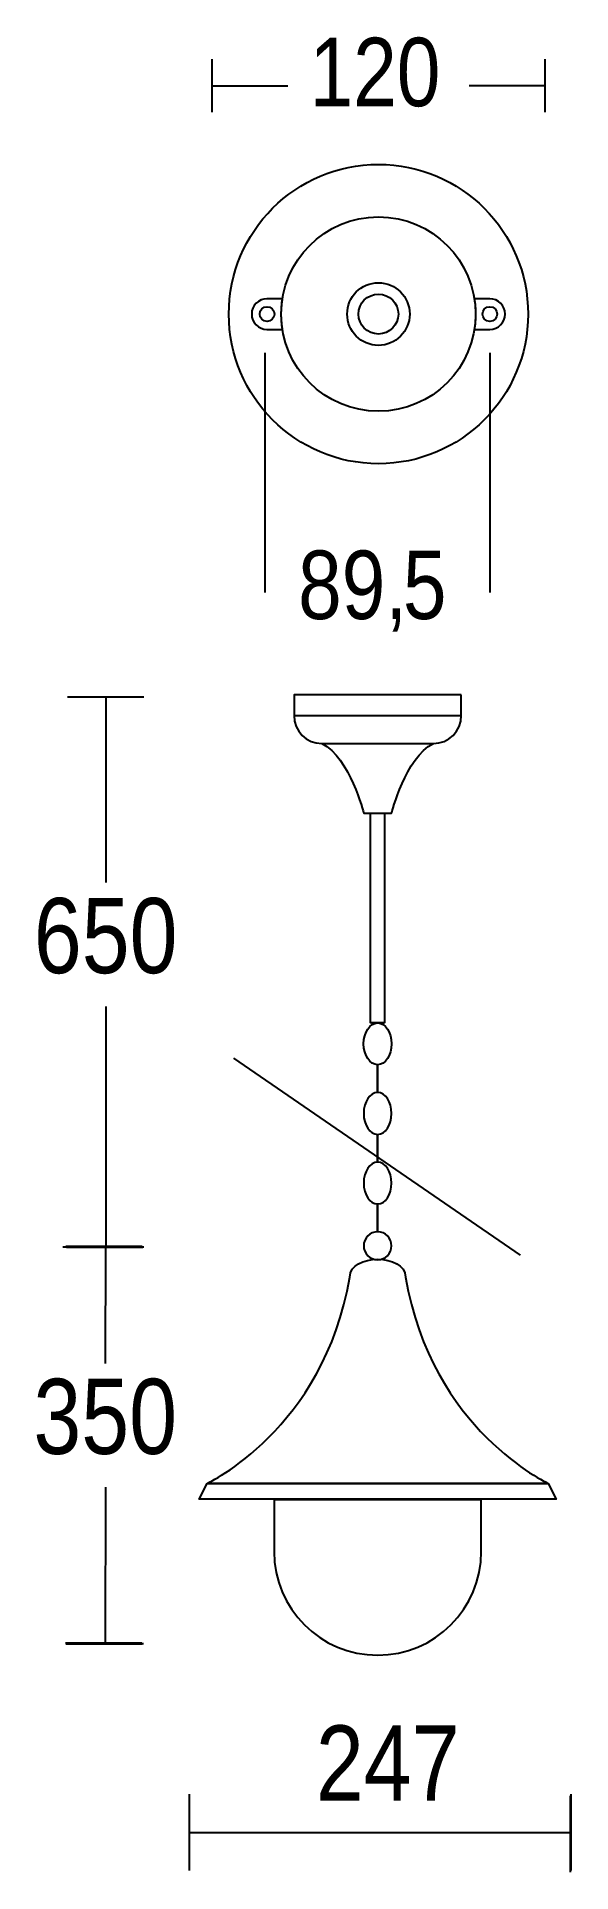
# Model space of a CAD drawing. Extents: x 1 to 70, y 0 to 240.
import ezdxf

# ---------------------------------------------------------------- set-up
doc = ezdxf.new("R2010")
doc.units = 0
doc.layers.add('LIVELLO_1', color=160, linetype='Continuous')
doc.styles.add('STD', font='txt')

# ---------------------------------------------------------------- blocks, each defined once
blk = doc.blocks.new('AI9-BLK1')
at = {"layer": 'LIVELLO_1', "color": 7}
for p, q in [((-11.92, 109.55), (-11.92, 116.48)), ((31.58, 116.48), (31.58, 109.55)), ((-11.92, 113.01), (-2.04, 113.01)), ((31.58, 113.01), (21.7, 113.01)), ((-4.99, 46.74), (-4.99, 78.06)), ((24.38, 78.06), (24.38, 46.74)), ((-30.83, 33.08), (-20.84, 33.08)), ((-25.83, 33.08), (-25.84, 8.79)), ((-1.21, 30.62), (20.66, 30.62)), ((-25.83, -7.4), (-25.84, -38.89)), ((-9.11, -14.17), (28.37, -39.96)), ((-31.44, -38.85), (-21.46, -38.85)), ((-31.04, -38.77), (-21.06, -38.77)), ((-30.98, -38.89), (-21, -38.89)), ((-30.83, -38.87), (-20.84, -38.87)), ((-25.89, -38.98), (-25.9, -54.1)), ((-25.89, -70.28), (-25.9, -90.76)), ((-31.11, -90.63), (-21.12, -90.63)), ((-31.04, -90.76), (-21.06, -90.76)), ((-30.89, -90.74), (-20.9, -90.74)), ((-14.88, -120.44), (-14.88, -110.46)), ((34.93, -120.66), (34.93, -110.67)), ((35.04, -120.44), (35.04, -110.46)), ((-14.88, -115.45), (13.08, -115.45)), ((12.74, -115.45), (35.05, -115.45))]:
    blk.add_line(p, q, dxfattribs=at)
blk.add_lwpolyline([(8.81, 17.86), (10.63, 17.86), (10.63, -9.56), (8.81, -9.56)], close=True, dxfattribs=at)
for centre, radius in [((9.83, 83.14), 19.57), ((9.83, 83.14), 12.71), ((9.83, 83.14), 4.09), ((-4.74, 83.14), 0.961), ((9.83, 83.14), 2.61), ((24.4, 83.14), 0.961)]:
    blk.add_circle(centre, radius, dxfattribs=at)
blk.add_ellipse((9.72, -12.3), major_axis=(0, 2.73), ratio=0.668011, dxfattribs=at)
for points, knots in [([(-6.75, 83.14), (-6.75, 84.25), (-5.85, 85.14), (-4.75, 85.14), (-4.75, 85.14), (-2.72, 85.14), (-2.72, 85.14), (-2.82, 84.49), (-2.88, 83.82), (-2.88, 83.14), (-2.88, 82.46), (-2.82, 81.79), (-2.72, 81.14), (-2.72, 81.14), (-4.75, 81.14), (-4.75, 81.14), (-5.85, 81.14), (-6.75, 82.03), (-6.75, 83.14)], [0, 0, 0, 0, 1, 1, 1, 2, 2, 2, 3, 3, 3, 4, 4, 4, 5, 5, 5, 6, 6, 6, 6]), ([(26.4, 83.14), (26.4, 82.03), (25.51, 81.14), (24.4, 81.14), (24.4, 81.14), (22.38, 81.14), (22.38, 81.14), (22.48, 81.79), (22.54, 82.46), (22.54, 83.14), (22.54, 83.82), (22.48, 84.49), (22.38, 85.14), (22.38, 85.14), (24.4, 85.14), (24.4, 85.14), (25.51, 85.14), (26.4, 84.25), (26.4, 83.14)], [0, 0, 0, 0, 1, 1, 1, 2, 2, 2, 3, 3, 3, 4, 4, 4, 5, 5, 5, 6, 6, 6, 6]), ([(20.66, 33.35), (20.66, 33.35), (20.66, 30.62), (20.66, 30.62), (20.66, 28.6), (19.02, 26.97), (17.01, 26.97), (17.01, 26.97), (2.43, 26.97), (2.43, 26.97), (0.42, 26.97), (-1.21, 28.6), (-1.21, 30.62), (-1.21, 30.62), (-1.21, 33.35), (-1.21, 33.35), (-1.21, 33.35), (20.66, 33.35), (20.66, 33.35)], [0, 0, 0, 0, 1, 1, 1, 2, 2, 2, 3, 3, 3, 4, 4, 4, 5, 5, 5, 6, 6, 6, 6]), ([(2.43, 26.97), (6.08, 25.15), (7.9, 17.86), (7.9, 17.86), (7.9, 17.86), (11.55, 17.86), (11.55, 17.86), (11.55, 17.86), (13.37, 25.15), (17.01, 26.97)], [0, 0, 0, 0, 1, 1, 1, 2, 2, 2, 3, 3, 3, 3]), ([(9.72, -15.03), (9.72, -15.03), (9.72, -18.67), (9.72, -18.67), (10.73, -18.67), (11.55, -19.9), (11.55, -21.41), (11.55, -22.92), (10.73, -24.14), (9.72, -24.14), (8.71, -24.14), (7.9, -22.92), (7.9, -21.41), (7.9, -19.9), (8.71, -18.67), (9.72, -18.67), (9.72, -18.67), (9.72, -15.03), (9.72, -15.03)], [0, 0, 0, 0, 1, 1, 1, 2, 2, 2, 3, 3, 3, 4, 4, 4, 5, 5, 5, 6, 6, 6, 6]), ([(9.72, -24.14), (9.72, -24.14), (9.72, -27.78), (9.72, -27.78), (10.73, -27.78), (11.55, -29.01), (11.55, -30.52), (11.55, -32.03), (10.73, -33.25), (9.72, -33.25), (8.71, -33.25), (7.9, -32.03), (7.9, -30.52), (7.9, -29.01), (8.71, -27.78), (9.72, -27.78), (9.72, -27.78), (9.72, -24.14), (9.72, -24.14)], [0, 0, 0, 0, 1, 1, 1, 2, 2, 2, 3, 3, 3, 4, 4, 4, 5, 5, 5, 6, 6, 6, 6]), ([(9.72, -33.25), (9.72, -33.25), (9.72, -36.9), (9.72, -36.9), (10.73, -36.9), (11.55, -37.71), (11.55, -38.72), (11.55, -39.73), (10.73, -40.54), (9.72, -40.54), (8.71, -40.54), (7.9, -39.73), (7.9, -38.72), (7.9, -37.71), (8.71, -36.9), (9.72, -36.9), (9.72, -36.9), (9.72, -33.25), (9.72, -33.25)], [0, 0, 0, 0, 1, 1, 1, 2, 2, 2, 3, 3, 3, 4, 4, 4, 5, 5, 5, 6, 6, 6, 6]), ([(-12.58, -69.79), (-12.58, -69.79), (32.04, -69.79), (32.04, -69.79), (32.04, -69.79), (16.82, -62.85), (13.36, -42.81), (13.36, -39.7), (6.1, -39.7), (6.1, -42.81), (2.63, -62.82), (-12.58, -69.79), (-12.58, -69.79), (-12.58, -69.79), (-13.62, -71.86), (-13.62, -71.86), (-13.62, -71.86), (33.08, -71.86), (33.08, -71.86), (33.08, -71.86), (32.04, -69.79), (32.04, -69.79), (32.04, -69.79), (-12.58, -69.79), (-12.58, -69.79)], [0, 0, 0, 0, 1, 1, 1, 2, 2, 2, 3, 3, 3, 4, 4, 4, 5, 5, 5, 6, 6, 6, 7, 7, 7, 8, 8, 8, 8]), ([(23.28, -71.94), (23.28, -71.94), (23.28, -78.71), (23.28, -78.71), (23.28, -86.19), (17.21, -92.26), (9.73, -92.26), (2.25, -92.26), (-3.82, -86.19), (-3.82, -78.71), (-3.82, -78.71), (-3.82, -71.94), (-3.82, -71.94), (-3.82, -71.94), (23.28, -71.94), (23.28, -71.94)], [0, 0, 0, 0, 1, 1, 1, 2, 2, 2, 3, 3, 3, 4, 4, 4, 5, 5, 5, 5])]:
    blk.add_open_spline(points, degree=3, knots=knots, dxfattribs=at)
at = {"layer": 'LIVELLO_1', "color": 7, "attachment_point": 1, "style": 'STD'}
for s, insert, char_height in [('\\fArial Narrow|b0|i0;\\H8.9543;\\C7;120', (0.82, 119.28), 8.9543), ('\\fArial Narrow|b0|i0;\\H8.9543;\\C7;89,', (-0.68, 52.21), 8.9543), ('\\fArial Narrow|b0|i0;\\H8.9543;\\C7;5', (13.03, 52.21), 8.9543), ('\\fArial Narrow|b0|i0;\\H9.8299;\\C7;650', (-35.24, 6.77), 9.8299), ('\\fArial Narrow|b0|i0;\\H9.8299;\\C7;350', (-35.3, -56.11), 9.8299), ('\\fArial Narrow|b0|i0;\\H9.8299;\\C7;247', (1.65, -101.45), 9.8299)]:
    blk.add_mtext(s, dxfattribs=dict(at, insert=insert, char_height=char_height))

msp = doc.modelspace()

# ---------------------------------------------------------------- block references
at = {"layer": 'LIVELLO_1', "color": 7}
msp.add_blockref('AI9-BLK1', (35.411792, 120.655771), dxfattribs=at)

doc.saveas('drawing.dxf')
